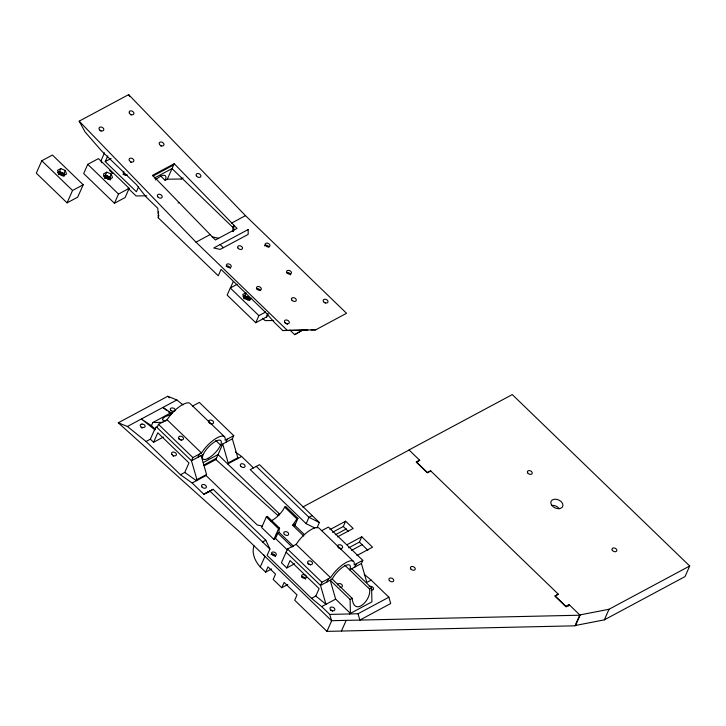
<?xml version="1.0" encoding="UTF-8"?>
<svg xmlns="http://www.w3.org/2000/svg" width="726" height="726" viewBox="0 0 726 726"><rect width="100%" height="100%" fill="white"/><g stroke="black" fill="none" stroke-linecap="round" stroke-linejoin="round"><path stroke-width="1.09" d="M232.874 231.285L232.874 227.41L233.808 225.287L233.808 230.133L233.182 231.549M278.893 515.342L278.893 513.4L218.027 454.594L203.289 462.498M344.814 565.191L369.507 589.049C371.984 599.676 353.989 617.399 352.192 598.333L331.927 578.758M158.077 213.517L157.814 208.289L146.135 197.009L136.316 184.504L101.903 151.262L85.114 132.014L79.179 121.151L128.647 94.625L245.479 215.64L346.547 313.287L315.71 329.84L282.777 330.539L274.709 322.743L265.498 312.334L221.076 269.41L218.254 275.762L158.223 217.764L158.54 211.502M158.223 217.764L158.713 216.058M292.151 547.014L277.849 533.183L275.499 538.483L273.884 539.345L261.632 527.503L266.324 516.912L267.34 516.367L279.601 528.21L278.92 530.261L279.22 532.448L293.531 546.27M204.605 465.593L215.876 459.558L222.719 444.003L228.173 462.889L227.701 463.95L241.631 456.482L253.465 467.907M41.79 160.764L36.3 173.151L67.055 202.863L77.7 197.154L83.191 184.767L52.435 155.055L41.79 160.764L72.546 190.475L67.055 202.863M65.286 170.456L63.924 173.523L64.532 175.338A4.202 2.886 23.9 0 0 57.808 172.543L59.45 171.663L60.812 168.586L65.286 170.456L66.493 174.077L63.207 175.837L58.724 173.977L57.526 170.347L60.812 168.586M61.22 173.65L61.692 172.597M87.764 164.339L83.681 173.55L114.436 203.262L125.09 197.554L129.174 188.343L98.418 158.622L87.764 164.339L118.519 194.051L114.436 203.262M104.49 152.841L101.05 160.6L101.649 162.706M138.512 186.963L136.397 191.728L105.216 161.599L107.747 155.881M110.642 179.721A4.202 2.886 23.9 0 0 108.165 176.4A4.202 2.886 23.9 0 0 103.782 176.119L105.424 175.238L106.786 172.162L111.269 174.031L112.466 177.652L109.181 179.413L104.707 177.543L103.5 173.922L106.786 172.162M107.194 177.226L107.666 176.173M110.506 178.914L109.907 177.099L111.269 174.031M155.446 179.93A12.814 4.392 -46 0 1 165.156 180.347L167.307 179.195L174.222 163.713L237.039 228.409L215.413 239.997L152.596 175.311L174.222 163.713M167.307 179.195L181.21 179.013L181.681 177.952M155.346 429.456L151.435 425.681L152.841 422.505L174.403 410.943M182.997 404.881L176.854 399.953L167.733 396.278L118.265 422.804L127.386 426.48L146.053 441.49L150.355 439.185L155.518 427.532L157.451 426.498M155.518 427.532L157.061 427.514L158.468 424.338L167.071 419.719L169.557 416.216A18.132 6.216 -46 0 1 189.94 403.384L224.352 436.625M150.355 439.185L153.576 442.297L157.805 432.769L188.987 462.898L184.767 472.426L180.465 474.731L146.053 441.49M237.066 284.365L230.287 287.995L227.147 295.092L255.752 322.734L266.397 317.026L267.749 313.977M230.696 287.369L233.255 281.597M249.935 300.274A4.202 2.886 23.9 0 0 247.457 296.952A4.202 2.886 23.9 0 0 243.083 296.662L244.716 295.781L246.078 292.714L242.802 294.475L244 298.096L248.483 299.956L251.759 298.204M246.486 297.778L246.958 296.716M192.644 406.015L199.341 402.422L233.754 435.673L225.151 440.283L225.187 438.087A18.132 6.216 -46 0 0 203.97 449.458L201.483 452.97L192.88 457.58L191.473 460.756L196.927 479.641L196.456 480.703L184.767 472.426M255.752 322.734L258.892 315.638L265.671 311.998M197.926 457.298L199.332 454.122M266.515 317.444L268.157 313.732M180.465 474.731L192.154 483.008L206.084 475.539L206.556 474.477L201.102 455.601M225.895 442.306L227.302 439.13M215.767 440.519L220.568 445.165L232.347 438.849L233.754 435.673M237.329 458.787L237.801 457.725L232.347 438.849M278.893 513.4L277.949 515.524L215.876 459.558M271.633 568.957L265.652 572.161L260.271 566.961L264.963 556.37A31.3 21.462 23.9 0 1 263.52 554.682M273.884 539.345L278.584 528.755L279.601 528.21M192.154 483.008L203.834 494.288L213.099 489.315L265.798 540.226L269.909 549.047L267.095 555.408L311.527 598.324L321.672 606.618L329.74 614.414L331.555 620.703L580.083 615.212L575.391 625.803L326.945 631.375L294.683 600.211L297.034 594.912L284.129 582.452L281.779 587.742L273.176 579.43L275.526 574.139L268.003 566.87L265.652 572.161M294.42 526.323L297.941 518.373L285.681 506.53L284.656 507.084A12.814 4.392 -46 0 1 270.78 520.923M353.399 561.298L318.986 528.056A18.132 6.216 -46 0 0 298.604 540.888L296.117 544.391L287.514 549.01L281.416 562.777L286.788 567.968L294.611 563.775M314.676 527.929L306.154 523.664L308.967 517.311L312.198 515.587M286.788 567.968L290.073 560.554L319.113 588.605L315.828 596.019L311.527 598.324M316.972 527.974L319.386 522.529L259.5 464.676L250.234 469.64L306.154 523.664M332.535 532.267L343.289 526.504L345.63 521.204L353.163 528.474L337.517 536.868M321.691 530.688L328.388 527.094L362.8 560.345L354.197 564.955L354.234 562.759A18.132 6.216 -46 0 0 333.016 574.13L330.53 577.642L321.927 582.252L320.52 585.428L325.974 604.313L315.828 596.019M326.972 581.971L328.379 578.794M348.661 547.849L359.415 542.086L361.766 536.786L372.52 547.177L356.874 555.562M354.941 566.979L356.348 563.803M326.945 631.375L331.637 620.784L240.152 532.394L118.265 422.804M286.108 552.187L320.52 585.428L332.299 579.112A12.814 4.392 -46 0 1 344.732 565.953A12.814 4.392 -46 0 1 349.614 569.828L361.394 563.521L362.8 560.345M341.447 631.048L346.139 620.458M568.431 605.974L569.057 604.567L580.083 615.212M575.546 624.578L579.384 615.911M575.119 625.54L604.341 619.85L609.032 609.259L689.7 566.008L512.266 394.581L409.01 449.938L419.764 460.329L416.533 462.063L427.287 472.454L430.518 470.72L558.358 594.222L554.918 596.073L566.098 606.872L569.538 605.03M689.7 566.008L685.008 576.598L604.341 619.85M297.941 518.373L296.916 518.927L292.605 525.27L303.74 536.024M207.182 492.555L210.404 490.83L203.834 494.288M289.91 330.04L294.683 334.65L302.479 330.076M303.368 329.758L294.683 334.65M207.155 492.645L213.099 489.315M176.854 399.953L127.386 426.48M205.494 493.462L210.404 490.83M105.216 161.599L111.078 158.459M72.546 190.475L83.191 184.767M118.519 194.051L129.174 188.343M152.977 176.046L173.605 164.983M154.311 178.088L172.008 168.604L232.874 227.41M181.21 179.013L183.133 177.979M178.115 202.971L178.895 202.554M79.179 121.151L196.002 242.166L209.932 234.698M231.549 223.109L245.479 215.64M153.576 442.297L163.359 437.061M203.253 454.449L191.473 460.756L157.061 427.514M203.643 465.076L216.421 458.224M196.927 479.641L206.556 474.477M228.173 462.889L237.801 457.725M302.742 507.047L409.092 450.02M276.234 534.055L279.22 532.448M292.605 525.27L295.591 523.673M262.567 541.959L265.798 540.226M419.637 460.202L416.189 462.054L427.378 472.853L430.817 471.011M260.271 566.961A31.3 21.462 23.9 0 1 253.982 556.298L253.374 553.566A31.3 21.462 23.9 0 1 253.982 545.852M329.994 529.59L345.63 521.204M335.43 534.753L346.393 528.873M347.101 544.654L361.766 536.786M281.779 587.742L287.759 584.539M351.565 550.335L362.528 544.455M321.672 606.618L335.657 599.122L350.413 613.379L350.095 599.458L330.203 580.237L335.657 599.122M329.74 614.414L358.027 613.76L359.86 620.068L390.688 603.515L388.873 597.217L371.149 580.092L366.848 582.397L361.394 563.521M350.095 599.458L352.192 598.333M369.507 589.049L371.603 587.924L351.711 568.712M349.342 613.96L371.93 601.854L371.603 587.924M358.027 613.76L388.873 597.217M558.303 594.177L555.081 595.901L565.835 606.292L569.057 604.567M158.141 215.631L158.958 215.205M208.516 491.792L209.878 491.048L269.909 549.047M171.055 414.374L165.065 416.715L162.397 419.02L162.579 419.955L165.918 421.08M579.811 614.949L609.032 609.259M282.777 330.539L307.806 329.958M146.761 195.811L136.061 195.947L128.066 188.215M273.666 320.511L265.108 320.62L262.712 318.297M152.841 422.505L162.951 422.369M311.064 329.885L315.71 329.84M141.942 424.057L142.586 424.102A2.532 1.615 16 0 1 145.082 426.579L144.846 426.952A2.532 1.615 16 0 1 143.358 427.505L142.713 427.46A2.532 1.615 16 0 1 140.227 425.663A2.532 1.615 16 0 1 141.969 424.102M212.192 236.885L218.644 238.264M262.649 526.15L257.276 524.989L206.084 475.539M105.424 175.238L109.907 177.099M59.45 171.663L63.924 173.523M244.716 295.781L249.2 297.651L249.798 299.457M319.386 522.529L308.967 517.311L256.278 466.401M172.107 413.53L162.933 407.431L166.435 410.244M151.435 425.681L141.361 418.984L154.947 429.901M235.333 452.026L241.631 456.482M168.196 411.651L170.828 413.756M364.243 574.348L371.149 580.092M167.733 396.278L169.412 397.794M160.355 175.71L165.156 180.347M220.15 244.571L223.372 247.684M196.002 242.166L287.414 330.475M109.653 170.438L112.857 173.523M230.287 287.995L258.892 315.638M343.289 526.504L348.553 531.586M359.415 542.086L367.864 550.244M284.656 507.084L296.916 518.927M293.985 524.535L304.312 534.518M167.071 419.719L201.483 452.97M296.117 544.391L330.53 577.642M266.324 516.912L278.584 528.755M158.468 424.338L192.88 457.58M287.514 549.01L321.927 582.252M275.499 538.483L287.423 549.999M128.647 94.625L129.727 96.594M58.461 174.685A2.55 1.742 23.9 0 1 62.282 175.883M58.171 173.296A4.202 2.886 23.9 0 1 64.06 176.4M104.435 178.26A2.55 1.742 23.9 0 1 108.265 179.458M104.145 176.872A4.202 2.886 23.9 0 1 110.034 179.975M243.727 298.803A2.55 1.742 23.9 0 1 247.557 300.01M243.446 297.424A4.202 2.886 23.9 0 1 249.327 300.519M123.021 174.594A2.55 1.742 23.9 0 1 125.961 175.52M127.368 174.93A2.55 1.742 23.9 0 1 123.928 174.186A2.55 1.742 23.9 0 1 123.928 171.599M286.371 272.713A2.55 1.742 23.9 0 1 289.021 272.885A2.55 1.742 23.9 0 1 290.527 274.9M256.759 288.676A2.55 1.742 23.9 0 1 260.325 290.554M324.186 302.47A2.55 1.742 23.9 0 1 325.402 302.978M285.146 323.179A2.55 1.742 23.9 0 1 287.396 324.359M264.445 245.805A2.55 1.742 23.9 0 1 266.841 245.37A2.55 1.742 23.9 0 1 268.919 247.121M226.14 266.233A2.55 1.742 23.9 0 1 228.799 266.406A2.55 1.742 23.9 0 1 230.296 268.42M130.499 162.107A2.55 1.742 23.9 0 1 131.088 162.415M160.618 145.953A2.55 1.742 23.9 0 1 161.199 146.262M99.889 130.607A2.577 1.86 32.7 0 1 101.059 131.206M130.607 114.708A2.559 1.842 32.9 0 1 131.179 115.062M209.76 423.276A2.55 1.742 23.9 0 1 211.484 424.184M338.806 547.948A2.55 1.742 23.9 0 1 340.911 549.319M179.013 439.348A2.55 1.742 23.9 0 1 181.364 440.328M308.06 564.02A2.55 1.742 23.9 0 1 310.41 565M301.844 576.789A2.55 1.742 23.9 0 1 305.492 579.157M369.035 586.808A2.55 1.742 23.9 0 1 373.255 587.715A2.55 1.742 23.9 0 1 371.149 590.002M330.702 610.23A2.55 1.742 23.9 0 1 332.499 610.974M339.931 587.27A2.559 1.525 28.3 0 0 341.592 587.261A2.559 1.951 18.4 0 0 341.692 584.448A2.559 1.951 18.4 0 0 338.135 583.931A2.559 1.525 28.3 0 0 337.49 584.911M271.225 554.346A2.55 1.742 23.9 0 1 273.884 554.519A2.55 1.742 23.9 0 1 275.381 556.524M173.015 456.001A2.55 1.706 20.6 0 1 173.614 456.291M141.025 427.623A2.55 1.706 20.6 0 1 142.251 428.095M330.493 610.294A2.55 1.742 23.9 0 1 332.336 610.884M271.315 554.428A2.55 1.742 23.9 0 1 273.965 554.6A2.55 1.742 23.9 0 1 275.472 556.615M552.477 505.332A6.371 4.365 23.9 0 1 559.374 508.844M248.165 229.552L248.165 234.398L220.205 249.39L213.743 248.002L248.165 229.552M286.924 272.722A2.55 1.742 23.9 0 0 291.135 273.629A2.55 1.742 23.9 0 0 289.03 270.435A2.55 1.742 23.9 0 0 286.924 272.722M256.804 288.866A2.55 1.742 23.9 0 0 261.024 289.774A2.55 1.742 23.9 0 0 258.919 286.579A2.55 1.742 23.9 0 0 256.804 288.866M284.946 322.58A2.55 1.742 23.9 0 0 289.12 323.061A2.55 1.742 23.9 0 0 286.552 319.994A2.55 1.742 23.9 0 0 284.946 322.58M323.487 301.58A2.55 1.742 23.9 0 0 327.698 302.488A2.55 1.742 23.9 0 0 325.593 299.293A2.55 1.742 23.9 0 0 323.487 301.58M265.444 245.524A2.55 1.742 23.9 0 0 269.664 246.35A2.55 1.742 23.9 0 0 267.458 243.174A2.55 1.742 23.9 0 0 265.444 245.524M291.761 300.01A2.55 1.742 23.9 0 0 295.972 300.918A2.55 1.742 23.9 0 0 293.867 297.724A2.55 1.742 23.9 0 0 291.761 300.01M237.992 248.065A2.55 1.742 23.9 0 0 242.203 248.973A2.55 1.742 23.9 0 0 240.097 245.778A2.55 1.742 23.9 0 0 237.992 248.065M226.694 266.233A2.55 1.742 23.9 0 0 230.913 267.141A2.55 1.742 23.9 0 0 228.799 263.946A2.55 1.742 23.9 0 0 226.694 266.233M196.347 175.765A2.55 1.788 27.3 0 0 200.503 176.99A2.55 1.788 27.3 0 0 198.715 173.614A2.55 1.788 27.3 0 0 196.347 175.765M159.493 144.401A2.55 1.788 27.3 0 0 163.668 145.4A2.55 1.788 27.3 0 0 161.617 142.069A2.55 1.788 27.3 0 0 159.493 144.401M129.382 160.546A2.55 1.788 27.3 0 0 133.548 161.544A2.55 1.788 27.3 0 0 131.506 158.214A2.55 1.788 27.3 0 0 129.382 160.546M157.86 196.882A2.55 1.788 27.3 0 0 162.007 197.49A2.55 1.788 27.3 0 0 159.548 194.269A2.55 1.788 27.3 0 0 157.86 196.882M129.437 113.256A2.55 1.788 27.3 0 0 133.611 114.263A2.55 1.788 27.3 0 0 131.569 110.933A2.55 1.788 27.3 0 0 129.437 113.256M99.326 129.409A2.55 1.788 27.3 0 0 103.491 130.408A2.55 1.788 27.3 0 0 101.449 127.077A2.55 1.788 27.3 0 0 99.326 129.409M208.135 458.333A12.814 4.392 -46 0 0 221.294 441.517A12.814 4.392 -46 0 0 206.302 449.557A12.814 4.392 -46 0 0 208.135 458.333M284.474 534.354A2.559 1.525 28.3 0 0 287.823 535.316A2.559 1.951 18.4 0 0 287.923 532.503A2.559 1.951 18.4 0 0 284.374 531.986A2.559 1.525 28.3 0 0 284.474 534.354M301.889 576.979A2.55 1.742 23.9 0 0 306.109 577.878A2.55 1.742 23.9 0 0 303.994 574.683A2.55 1.742 23.9 0 0 301.889 576.979M330.493 609.631A2.55 1.742 23.9 0 0 334.677 610.112A2.55 1.742 23.9 0 0 332.109 607.054A2.55 1.742 23.9 0 0 330.493 609.631M271.778 554.346A2.55 1.742 23.9 0 0 275.998 555.254A2.55 1.742 23.9 0 0 273.884 552.059A2.55 1.742 23.9 0 0 271.778 554.346M171.908 454.422A2.55 1.742 23.9 0 0 176.119 455.329A2.55 1.742 23.9 0 0 174.013 452.135A2.55 1.742 23.9 0 0 171.908 454.422M240.869 466.41A2.55 1.742 23.9 0 0 245.007 466.682A2.55 1.742 23.9 0 0 242.239 463.705A2.55 1.742 23.9 0 0 240.869 466.41M202.037 487.037A2.55 1.742 23.9 0 0 206.22 487.554A2.55 1.742 23.9 0 0 203.697 484.478A2.55 1.742 23.9 0 0 202.037 487.037M171.037 410.553A2.559 1.633 15.8 0 0 175.193 410.426A2.559 1.633 15.8 0 0 172.071 407.912A2.559 1.633 15.8 0 0 171.037 410.553M338.107 547.059A2.55 1.742 23.9 0 0 342.318 547.967A2.55 1.742 23.9 0 0 340.213 544.772A2.55 1.742 23.9 0 0 338.107 547.059M307.987 563.213A2.55 1.742 23.9 0 0 312.207 564.111A2.55 1.742 23.9 0 0 310.102 560.917A2.55 1.742 23.9 0 0 307.987 563.213M389.317 580.491A2.55 1.742 23.9 0 0 393.528 581.172A2.55 1.742 23.9 0 0 391.16 578.041A2.55 1.742 23.9 0 0 389.317 580.491M411.016 569.175A2.55 1.742 23.9 0 0 415.145 569.456A2.55 1.742 23.9 0 0 412.386 566.471A2.55 1.742 23.9 0 0 411.016 569.175M209.061 422.387A2.55 1.742 23.9 0 0 213.281 423.294A2.55 1.742 23.9 0 0 211.166 420.1A2.55 1.742 23.9 0 0 209.061 422.387M178.95 438.54A2.55 1.742 23.9 0 0 183.161 439.439A2.55 1.742 23.9 0 0 181.055 436.244A2.55 1.742 23.9 0 0 178.95 438.54M551.669 505.178A6.371 4.365 23.9 0 0 562.205 507.292A6.371 4.365 23.9 0 0 556.769 499.343A6.371 4.365 23.9 0 0 551.669 505.178M612.308 550.29A2.55 1.742 23.9 0 0 616.528 551.197A2.55 1.742 23.9 0 0 614.414 548.003A2.55 1.742 23.9 0 0 612.308 550.29M527.711 472.944A2.55 1.742 23.9 0 0 531.931 473.851A2.55 1.742 23.9 0 0 529.817 470.657A2.55 1.742 23.9 0 0 527.711 472.944"/></g></svg>
